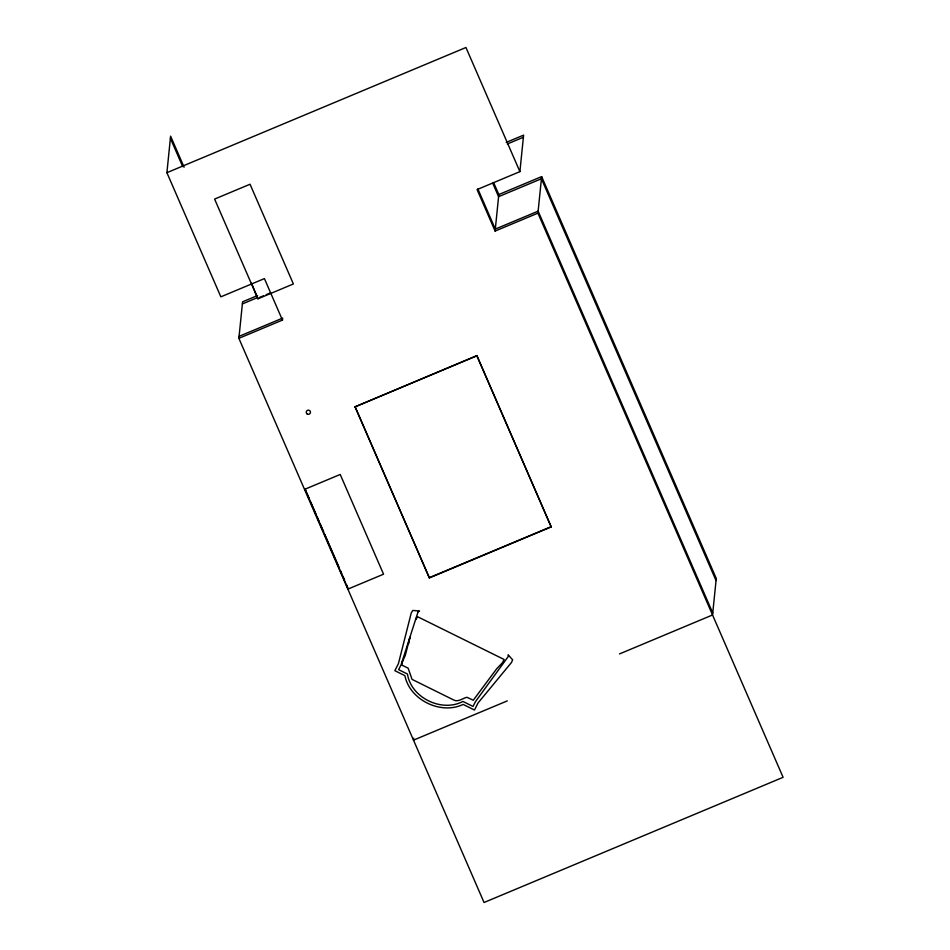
<?xml version="1.0" encoding="UTF-8"?>
<svg xmlns="http://www.w3.org/2000/svg" width="950" height="950" viewBox="0 0 950 950"><rect width="100%" height="100%" fill="white"/><g stroke="black" fill="none" stroke-linecap="round" stroke-linejoin="round"><path stroke-width="1.43" d="M537.926 213.144L495.104 231.064L498.809 194.548L541.643 176.617L537.926 213.144L783.097 777.314L484.049 902.5L238.877 338.331L282.447 320.091L264.421 278.599L220.851 296.839L166.903 172.686L170.608 136.171L184.098 167.212M238.877 338.331L242.594 301.815L257.569 295.545M257.937 298.811L214.605 199.072L250.04 184.241L293.384 283.967L257.937 298.811L251.56 283.254M282.447 320.091L282.649 318.108L239.079 336.348M304.772 489.298L340.207 474.466L383.551 574.192L348.104 589.024L304.843 488.585L306.256 491.863M355.039 406.849L476.9 355.573L551.214 526.918L429.376 577.921L355.039 406.849L476.876 355.846L551.214 526.918M348.104 589.024L346.75 585.046M429.376 577.921L355.062 406.576M413.701 738.174L413.499 740.157L507.276 700.898M495.104 231.064L477.078 189.572L519.899 171.641L523.604 135.126L506.207 142.405M402.372 661.889L405.317 655.31L409.925 637.307L408.417 644.278M402.468 661.129L402.04 665.178L408.144 668.194L412.051 679.369L453.53 699.913C457.864 702.596 462.793 698.119 466.984 697.276L473.266 700.245L496.613 668.883L502.479 662.684L504.106 659.478L417.192 616.526L415.566 619.732L417.038 617.654M166.903 172.686L465.951 47.5L519.899 171.641M507.336 143.972L523.391 137.251M242.381 303.929L257.355 297.659M259.374 297.528L263.459 295.818M266.19 294.678L270.275 292.968M429.4 577.648L551.237 526.644M619.519 653.921L712.547 614.971L716.264 578.455L541.643 176.617M716.039 580.569L541.429 178.743L498.596 196.674L492.777 183.291M712.749 612.988L538.128 211.161L495.306 229.081L477.862 188.931M493.584 182.507L498.809 194.548M170.394 138.296L182.709 166.63M306.731 492.955L309.011 498.204M310.721 502.134L311.861 504.747M312.431 506.065L315.946 514.164M317.122 516.859L318.879 520.909M320.055 523.604L323.57 531.703M324.746 534.411L338.829 566.806M340.587 570.843L341.727 573.467M342.867 576.092L344.565 580.023M418.095 611.741L401.031 664.929L398.632 669.667L407.455 674.025C411.041 697.775 441.857 712.738 462.899 701.432L473.029 706.444L475.428 701.706L508.369 656.355L508.143 654.811L512.62 659.799L511.527 662.435L478.04 702.988L474.478 710.03L463.125 704.425C440.883 715.124 409.699 699.984 404.89 675.64L394.856 670.676L398.418 663.646L411.267 612.893L412.763 610.446L419.484 611.004L418.095 611.741M307.04 413.867A2.114 2.102 0.2 0 0 310.448 412.526A2.114 2.102 0.2 0 0 307.574 410.281A2.114 2.102 0.2 0 0 307.04 413.867"/></g></svg>
